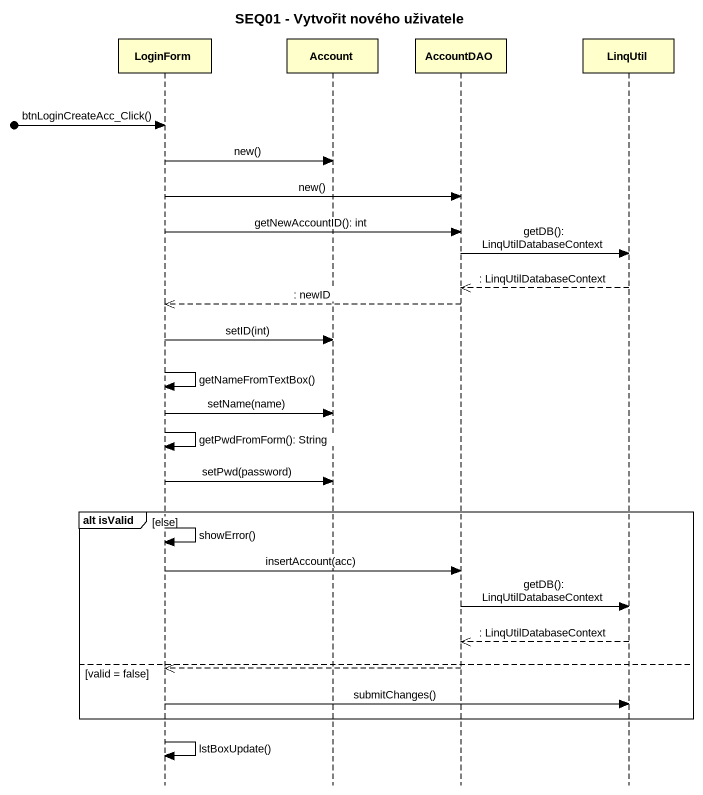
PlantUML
@startuml
title SEQ01 - Vytvořit nového uživatele
hide footbox
participant LoginForm
participant Account
participant AccountDAO
participant LinqUtil

[o-> LoginForm : btnLoginCreateAcc_Click()
LoginForm -> Account : new()
LoginForm -> AccountDAO : new()
LoginForm -> AccountDAO : getNewAccountID(): int
AccountDAO -> LinqUtil : getDB(): LinqUtilDatabaseContext
LinqUtil -->> AccountDAO : : LinqUtilDatabaseContext
AccountDAO -->> LoginForm : : newID
LoginForm -> Account : setID(int)
LoginForm -> LoginForm : getNameFromTextBox()
LoginForm -> Account : setName(name)
LoginForm -> LoginForm : getPwdFromForm(): String
LoginForm -> Account : setPwd(password)
group alt isValid [else]
  LoginForm -> LoginForm : showError()
  LoginForm -> AccountDAO : insertAccount(acc)
  AccountDAO -> LinqUtil : getDB(): LinqUtilDatabaseContext
  LinqUtil -->> AccountDAO : : LinqUtilDatabaseContext
else valid = false
  AccountDAO -->> LoginForm
  LoginForm -> LinqUtil : submitChanges()
end
LoginForm -> LoginForm : lstBoxUpdate()
@enduml
